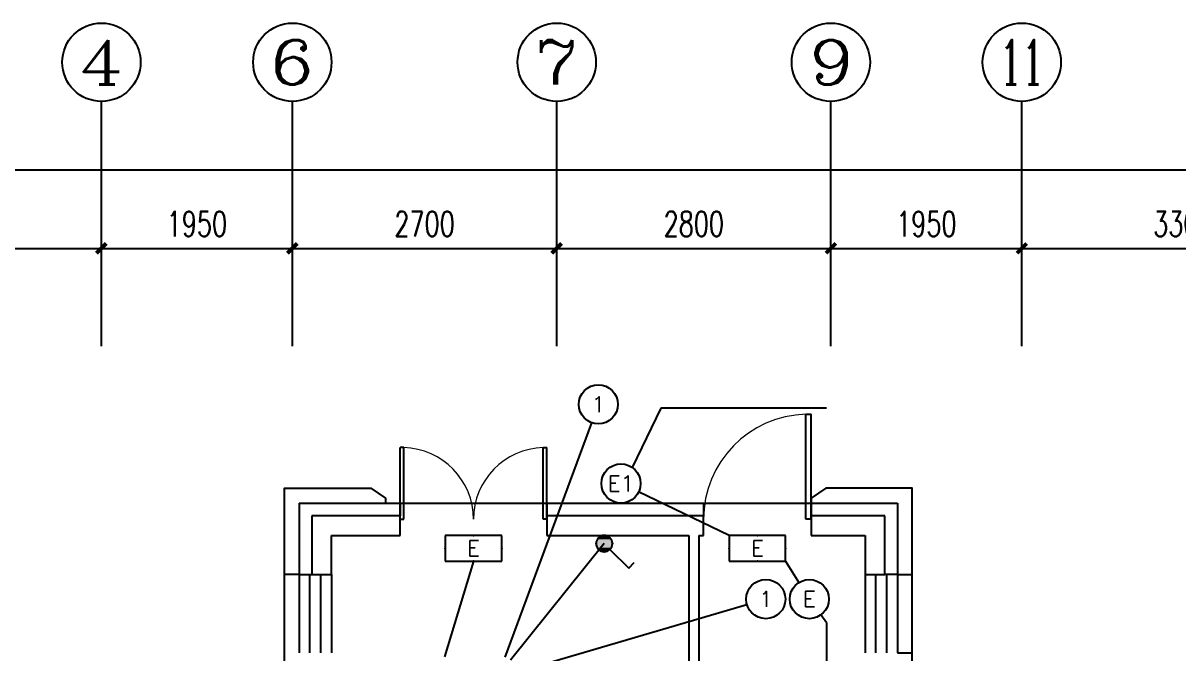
# Model space of a CAD drawing. Extents: x 4483434 to 4539506, y -104156 to -74067.
# Drawn here: x 4493478 to 4505272, y -80497 to -74067 of the extents above; entities that cross this region are included whole.
import ezdxf
from ezdxf.enums import TextEntityAlignment as Align

# ---------------------------------------------------------------- set-up
doc = ezdxf.new("R2010")
doc.units = 0
doc.header["$LTSCALE"] = 1000
doc.header["$MEASUREMENT"] = 0
for name, color, linetype in [('EQUIP-照明', 3, 'Continuous'), ('SURFACE', 6, 'Continuous'), ('TEL_TEXT', 7, 'Continuous'), ('图层1', 7, 'Continuous')]:
    doc.layers.add(name, color=color, linetype=linetype)
doc.styles.add('_TCH_AXIS', font='COMPLEX', dxfattribs={"bigfont": 'GBCBIG'})
doc.styles.add('_TCH_DIM_T3', font='SIMPLEX', dxfattribs={"width": 0.705882, "bigfont": 'GBCBIG'})
doc.styles.add('_TEL_ATTDEF', font='simplex.shx', dxfattribs={"width": 0.8, "height": 3, "bigfont": 'hztxt.shx'})
doc.styles.add('_TEL_DIM', font='SIMPLEX', dxfattribs={"width": 0.8, "height": 3.5, "bigfont": 'HZTXT'})

# ---------------------------------------------------------------- blocks, each defined once
blk = doc.blocks.new('$equip$00001838')
blk.add_circle((0, 0), 0.5)
at = {"color": 7, "style": '_TEL_DIM'}
blk.add_attdef('$TEXT$', text='', height=0.4, dxfattribs=at).set_placement((0, 0), align=Align.MIDDLE_CENTER)
at = {"color": 7, "style": '_TEL_DIM', "flags": 1}
blk.add_attdef('A', text='', height=0.00002, dxfattribs=at).set_placement((0, 0), align=Align.MIDDLE_CENTER)
blk = doc.blocks.new('$equip$00001962')
for p, q in [((0.147, 0.356), (0.625, 0.833)), ((0.625, 0.833), (0.766, 0.692))]:
    blk.add_line(p, q)
blk.add_circle((0, 0.208), 0.208)
for p in [(0, 0.417), (-0.208, 0.208), (0, 0), (0.208, 0.208)]:
    blk.add_point(p)
for points in [[(-0.18, 0.313), (0.18, 0.313), (-0.208, 0.208), (0.208, 0.208)], [(-0.104, 0.389), (0.104, 0.389), (-0.18, 0.313), (0.18, 0.313)], [(0, 0.417), (0, 0.417), (-0.104, 0.389), (0.104, 0.389)], [(-0.18, 0.104), (0.18, 0.104), (-0.208, 0.208), (0.208, 0.208)], [(-0.104, 0.028), (0.104, 0.028), (-0.18, 0.104), (0.18, 0.104)], [(0, 0), (0, 0), (-0.104, 0.028), (0.104, 0.028)]]:
    blk.add_solid(points)
at = {"layer": 'TEL_TEXT', "style": '_TEL_DIM', "flags": 1}
blk.add_attdef('A', text='', height=0.00002, dxfattribs=at).set_placement((0, 0), align=Align.MIDDLE_CENTER)
blk = doc.blocks.new('$equip$00001776')
for p, q in [((0.72, 0.66), (-0.72, 0.66)), ((-0.72, 0.66), (-0.72, 0)), ((0.72, 0), (0.72, 0.66)), ((-0.72, 0), (0.72, 0))]:
    blk.add_line(p, q)
for p in [(0, 0.66), (-0.72, 0.33), (0.72, 0.33), (0, 0)]:
    blk.add_point(p)
at = {"color": 7, "style": '_TEL_DIM'}
blk.add_attdef('$TEXT$', text='', height=0.4, dxfattribs=at).set_placement((0, 0.33), align=Align.MIDDLE_CENTER)
at = {"color": 7, "style": '_TEL_DIM', "flags": 1}
blk.add_attdef('A', text='', height=0.00002, dxfattribs=at).set_placement((0, 0), align=Align.MIDDLE_CENTER)
blk = doc.blocks.new('_ArchTick')
at = {"color": 0, "linetype": 'ByBlock', "const_width": 0.4}
blk.add_lwpolyline([(-0.5, -0.5), (0.5, 0.5)], dxfattribs=at)
blk = doc.blocks.new('$TCHSYS$WIN2D')
for p, q in [((-0.5, 0.5), (0.5, 0.5)), ((0.5, 0.167), (-0.5, 0.167)), ((0.5, -0.167), (-0.5, -0.167)), ((-0.5, -0.5), (0.5, -0.5))]:
    blk.add_line(p, q)
blk = doc.blocks.new('$DorLib2D$00000002')
for p, q in [((-0.5, 0), (-0.5, 0.4875)), ((-0.475, 0.4875), (-0.5, 0.4875)), ((-0.475, 0), (-0.475, 0.4875)), ((0.475, 0), (0.475, 0.4875)), ((0.475, 0.4875), (0.5, 0.4875)), ((0.5, 0), (0.5, 0.4875)), ((-0.5, 0), (-0.475, 0)), ((0.5, 0), (0.475, 0))]:
    blk.add_line(p, q)
at = {"lineweight": 13}
for centre, start, end in [((-0.4875, 0), 0, 88.53072), ((0.4875, 0), 91.46928, 180)]:
    blk.add_arc(centre, 0.4875, start, end, dxfattribs=at)
blk = doc.blocks.new('$DorLib2D$00000001')
for p, q in [((0.45, 0.975), (0.5, 0.975)), ((0.45, 0), (0.45, 0.975)), ((0.5, 0), (0.5, 0.975)), ((0.5, 0), (0.45, 0))]:
    blk.add_line(p, q)
at = {"lineweight": 13}
blk.add_arc((0.475, 0), 0.975, 91.4693, 180, dxfattribs=at)

msp = doc.modelspace()

# ---------------------------------------------------------------- linework, layer by layer
at = {"color": 7}
for p, q in [((4494278, -77367), (4494278, -74867)), ((4496228, -77367), (4496228, -74867)), ((4498928, -77367), (4498928, -74867)), ((4501728, -77367), (4501728, -74867)), ((4503678, -77367), (4503678, -74867)), ((4487178, -75567), (4534378, -75567)), ((4494278, -77367), (4494278, -76117)), ((4494278, -77367), (4494278, -76117)), ((4496228, -77367), (4496228, -76117)), ((4496228, -77367), (4496228, -76117)), ((4498928, -77367), (4498928, -76117)), ((4498928, -77367), (4498928, -76117)), ((4501728, -77367), (4501728, -76117)), ((4501728, -77367), (4501728, -76117)), ((4503678, -77367), (4503678, -76117)), ((4503678, -77367), (4503678, -76117)), ((4490978, -76367), (4494278, -76367)), ((4494278, -76367), (4496228, -76367)), ((4496228, -76367), (4498928, -76367)), ((4498928, -76367), (4501728, -76367)), ((4501728, -76367), (4503678, -76367)), ((4503678, -76367), (4506978, -76367)), ((4497328, -78968), (4498828, -78968)), ((4500428, -78968), (4501528, -78968)), ((4496428, -79098), (4496428, -79697)), ((4497328, -79098), (4496428, -79098)), ((4497328, -79298), (4497328, -79098)), ((4500278, -79098), (4498828, -79098)), ((4498828, -79098), (4498828, -79298)), ((4500428, -79098), (4500278, -79098)), ((4500428, -79298), (4500428, -79098)), ((4502278, -79098), (4501528, -79098)), ((4501528, -79098), (4501528, -79298)), ((4502278, -79697), (4502278, -79098)), ((4496628, -79697), (4496628, -79298)), ((4496628, -79298), (4497328, -79298)), ((4498828, -79298), (4500278, -79298)), ((4500278, -79298), (4500278, -84658)), ((4500378, -79298), (4500378, -84658)), ((4500378, -79298), (4500428, -79298)), ((4501528, -79298), (4502078, -79298)), ((4502078, -79298), (4502078, -79697)), ((4496298, -79697), (4496148, -79697)), ((4496428, -79697), (4496628, -79697)), ((4502078, -79697), (4502278, -79697)), ((4502408, -79697), (4502558, -79697)), ((4502408, -80497), (4502558, -80497))]:
    msp.add_line(p, q, dxfattribs=at)
at = {"color": 7, "lineweight": -2}
for p, q in [((4499991, -77998), (4499698, -78603)), ((4501684, -77998), (4499991, -77998))]:
    msp.add_line(p, q, dxfattribs=at)
at = {"color": 7}
for points in [[(4496148, -82928), (4496148, -78817), (4497028, -78817), (4497178, -78917), (4497178, -78967)], [(4501958, -81078), (4502558, -81078), (4502558, -78817), (4501678, -78817), (4501528, -78917), (4501528, -78967)]]:
    msp.add_lwpolyline(points, dxfattribs=at)
msp.add_lwpolyline([(4501003, -80432, 0, 0, 0), (4501003, -82080, 0, 80, 0), (4501003, -81780, 0, 0, 0)], format="xyseb", dxfattribs=at)
for centre in [(4494278, -74467), (4496228, -74467), (4498928, -74467), (4501728, -74467), (4503678, -74467)]:
    msp.add_circle(centre, 400, dxfattribs=at)
at = {"layer": 'SURFACE'}
for p, q in [((4496298, -78968), (4496298, -79697)), ((4496298, -78968), (4497328, -78968)), ((4497328, -78968), (4497328, -79098)), ((4498828, -78968), (4498828, -79098)), ((4498828, -78968), (4500278, -78968)), ((4500278, -78968), (4500428, -78968)), ((4500428, -78968), (4500428, -79098)), ((4501528, -78968), (4501528, -79098)), ((4501528, -78968), (4502408, -78968)), ((4502408, -78968), (4502408, -79697)), ((4496298, -79697), (4496428, -79697)), ((4502408, -79697), (4502278, -79697))]:
    msp.add_line(p, q, dxfattribs=at)
at = {"layer": '图层1', "color": 4}
for p, q in [((4499284, -78148), (4498399, -80540)), ((4500690, -79298), (4499764, -78854)), ((4499413, -79381), (4498455, -80572)), ((4498078, -79562), (4497782, -80536)), ((4501266, -79562), (4501401, -79778)), ((4498526, -80690), (4500871, -80004)), ((4501688, -80195), (4501625, -80109)), ((4501688, -80787), (4501688, -80195))]:
    msp.add_line(p, q, dxfattribs=at)

# ---------------------------------------------------------------- block references
at = {"color": 7}
for name, p, xscale, yscale, zscale in [('_ArchTick', (4494278, -76367), 100, 100, 100), ('_ArchTick', (4496228, -76367), 100, 100, 100), ('_ArchTick', (4498928, -76367), 100, 100, 100), ('_ArchTick', (4501728, -76367), 100, 100, 100), ('_ArchTick', (4503678, -76367), 100, 100, 100), ('$DorLib2D$00000001', (4500978, -79133), 1100, 1100, 330), ('$DorLib2D$00000002', (4498078, -79133), 1500, 1500, 330)]:
    msp.add_blockref(name, p, dxfattribs=dict(at, xscale=xscale, yscale=yscale, zscale=zscale))
for name, p, xscale, yscale, zscale, rotation in [('_ArchTick', (4494278, -76367), 100, 100, 100, 180), ('_ArchTick', (4496228, -76367), 100, 100, 100, 180), ('_ArchTick', (4498928, -76367), 100, 100, 100, 180), ('_ArchTick', (4501728, -76367), 100, 100, 100, 180), ('_ArchTick', (4503678, -76367), 100, 100, 100, 180), ('$TCHSYS$WIN2D', (4496463, -80097), 800, 330, 330, 270), ('$TCHSYS$WIN2D', (4502243, -80097), 800, -330, 330, 270.0000133149913)]:
    msp.add_blockref(name, p, dxfattribs=dict(at, xscale=xscale, yscale=yscale, zscale=zscale, rotation=rotation))
at = {"layer": 'EQUIP-照明', "color": 4}
ref = msp.add_blockref('$equip$00001838', (4499353, -77960), dxfattribs=dict(at, xscale=400, yscale=400, zscale=400))
ref.add_attrib('$TEXT$', '1', dxfattribs={"layer": '0', "color": 7, "height": 160, "style": '_TEL_ATTDEF'}).set_placement((4499353, -77960), align=Align.MIDDLE_CENTER)
ref = msp.add_blockref('$equip$00001838', (4499584, -78768), dxfattribs=dict(at, xscale=400, yscale=400, zscale=400))
ref.add_attrib('$TEXT$', 'E1', dxfattribs={"layer": '0', "color": 7, "height": 160, "style": '_TEL_ATTDEF'}).set_placement((4499584, -78768), align=Align.MIDDLE_CENTER)
ref = msp.add_blockref('$equip$00001776', (4498078, -79562), dxfattribs=dict(at, xscale=400, yscale=400, zscale=400))
ref.add_attrib('$TEXT$', 'E', dxfattribs={"layer": '0', "color": 7, "height": 160, "style": '_TEL_ATTDEF'}).set_placement((4498078, -79430), align=Align.MIDDLE_CENTER)
at = {"layer": 'EQUIP-照明', "color": 4, "xscale": -400, "yscale": 400, "zscale": 400, "rotation": 180}
msp.add_blockref('$equip$00001962', (4499413, -79298), dxfattribs=at)
at = {"layer": 'EQUIP-照明', "color": 4}
ref = msp.add_blockref('$equip$00001776', (4500978, -79562), dxfattribs=dict(at, xscale=400, yscale=400, zscale=400))
ref.add_attrib('$TEXT$', 'E', dxfattribs={"layer": '0', "color": 7, "height": 160, "style": '_TEL_ATTDEF'}).set_placement((4500978, -79430), align=Align.MIDDLE_CENTER)
ref = msp.add_blockref('$equip$00001838', (4501063, -79948), dxfattribs=dict(at, xscale=400, yscale=400, zscale=400))
ref.add_attrib('$TEXT$', '1', dxfattribs={"layer": '0', "color": 7, "height": 160, "style": '_TEL_ATTDEF'}).set_placement((4501063, -79948), align=Align.MIDDLE_CENTER)
ref = msp.add_blockref('$equip$00001838', (4501508, -79948), dxfattribs=dict(at, xscale=400, yscale=400, zscale=400))
ref.add_attrib('$TEXT$', 'E', dxfattribs={"layer": '0', "color": 7, "height": 160, "style": '_TEL_ATTDEF'}).set_placement((4501508, -79948), align=Align.MIDDLE_CENTER)

# ---------------------------------------------------------------- texts
at = {"color": 7, "style": '_TCH_AXIS'}
for s, height, width, p, p2 in [('4', 453, 1.3125, (4494052, -74694), (4494504, -74694)), ('6', 453, 1.5, (4496002, -74694), (4496454, -74694)), ('7', 453, 1.5, (4498702, -74694), (4499154, -74694)), ('9', 453, 1.5, (4501502, -74694), (4501954, -74694)), ('11', 452.5, 0.875, (4503452, -74694), (4503904, -74694))]:
    msp.add_text(s, height=height, dxfattribs=dict(at, width=width)).set_placement(p, p2, align=Align.FIT)
at = {"color": 7, "char_height": 255, "attachment_point": 5, "style": '_TCH_DIM_T3'}
for s, insert in [('\\A1;1950', (4495253, -76117)), ('\\A1;2700', (4497578, -76117)), ('\\A1;2800', (4500328, -76117)), ('\\A1;1950', (4502703, -76117)), ('\\A1;3300', (4505328, -76117))]:
    msp.add_mtext(s, dxfattribs=dict(at, insert=insert))

doc.saveas('drawing.dxf')
